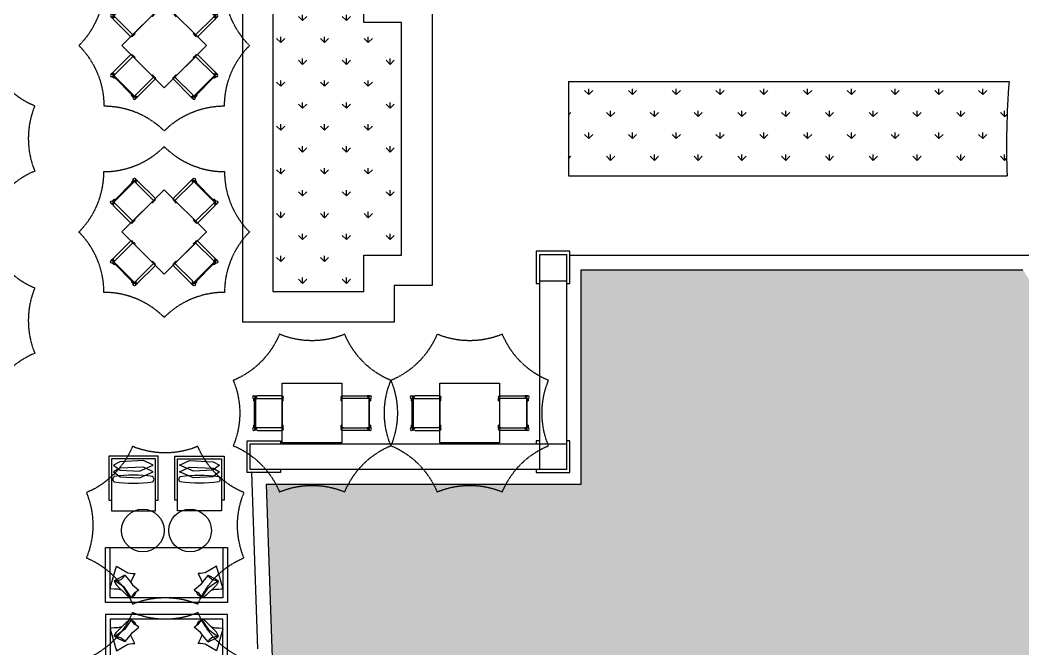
# Model space of a CAD drawing. Header units: millimetres. Extents: x -6033 to 120673, y -4970 to 90533.
# Drawn here: x 62841 to 79299, y 29224 to 39540 of the extents above; entities that cross this region are included whole.
import ezdxf

# ---------------------------------------------------------------- set-up
doc = ezdxf.new("R2010")
doc.units = ezdxf.units.MM
doc.linetypes.add('I-AR$0$ACAD_ISO02W100', pattern=[15, 12, -3])
for name, color, linetype in [('I-AR$0$3-地面', 8, 'Continuous'), ('I-AR$0$9-填充', 8, 'Continuous'), ('I-AR$0$FF-活动家具', 1, 'Continuous'), ('I-AR$0$L-ELEV-MARK', 253, 'Continuous'), ('I-AR$0$P-平面活动家具', 1, 'Continuous')]:
    doc.layers.add(name, color=color, linetype=linetype)
doc.layers.add('I-AR$0$I-SCOPE', color=252, linetype='Continuous', lineweight=35)
pattern_1 = [(90, (-273251.6522538068, 190733.4542391462), (-359.2102448, 359.2102448), [95.25, -623.1704896]), (45, (-273251.6522538068, 190733.4542391462), (-359.2102448427661, 359.2102448427661), [95.25, -412.75]), (135, (-273251.6522538068, 190733.4542391462), (-359.2102448427661, -359.2102448427661), [95.25, -412.75])]

# ---------------------------------------------------------------- blocks, each defined once
blk = doc.blocks.new('I-AR$0$SGDFHGDH')
at = {"layer": 'I-AR$0$FF-活动家具', "lineweight": -3}
for p, q in [((270446.5836270346, 260242.3952539102), (270446.5834610866, 260201.1250618267)), ((270451.5835303146, 260207.5876207647), (270451.5835707715, 260234.849452412)), ((270481.583551167, 260230.1896313143), (270481.5835513453, 260236.0794924278)), ((270481.5835504825, 260207.5878104137), (270481.5835510769, 260227.2154158549)), ((270487.8760224691, 260246.6296053597), (270487.8760644505, 260241.8708815997)), ((270487.8760499675, 260218.8712093037), (270487.8760660226, 260198.0891870657)), ((270969.8382987556, 260241.8711527787), (270487.8760644856, 260241.8669009166)), ((270487.8760644856, 260241.8669009166), (270487.8766553396, 260230.1899497455)), ((270487.8768058511, 260227.2154158549), (270487.8782799727, 260198.0825856603)), ((270527.8760404155, 260241.8712901867), (270527.8760346785, 260256.8708883247)), ((270929.8383087736, 260256.8712978297), (270929.8382889236, 260241.8712198247)), ((270969.8382987556, 260241.8711527787), (270969.8383026505, 260246.8763201343)), ((270969.8382987556, 260241.8711527787), (270969.8388885906, 260230.2143370425)), ((270969.8383259146, 260198.0899381107), (270969.8383181386, 260218.8710048497)), ((270969.8390403361, 260227.2154158549), (270969.8405137643, 260198.0962912443)), ((270976.1305743554, 260230.2146554019), (270976.1305623507, 260236.1585990833)), ((270976.1306200536, 260207.5878266157), (270976.1305804127, 260227.2154158549)), ((270991.1587194655, 260230.2154158263), (270991.1587194655, 260230.2153880392)), ((271006.1305213126, 260207.5880077977), (271006.1306501306, 260234.849304868)), ((271011.1307134326, 260201.1247334657), (271011.1306732011, 260242.3951061026)), ((270444.0835179845, 259794.8172836787), (270444.0835540656, 260190.8173004687)), ((270489.0835587296, 260190.8171050747), (270489.0835821026, 259794.8170925187)), ((270968.6305482686, 259794.8174852967), (270968.6305248966, 260190.8174978527)), ((271013.6305295606, 260190.8173024597), (271013.6305529326, 259794.8172899027)), ((271218.8571748522, 259787.3232442735), (270238.8571748522, 259787.3232442735)), ((270238.8571748522, 259787.3232442735), (270238.8571748522, 258807.3232442735)), ((270487.8760370694, 259787.3232709016), (270487.8760428065, 259772.3232597567)), ((270487.8760370694, 259787.3232709016), (270969.838312635, 259787.3232176454)), ((270527.8760526385, 259772.3231927107), (270527.8760130345, 259787.3232664817)), ((270929.8383699018, 259787.3232220653), (270929.8383011465, 259772.3231223487)), ((270967.8383596451, 259787.3232178664), (270967.8383400096, 259810.6230682887)), ((270969.8383109776, 259772.3230553027), (270969.8383126595, 259787.5449446057)), ((271218.8571748522, 258807.3232442735), (271218.8571748522, 259787.3232442735)), ((269779.550813766, 259538.3043966566), (269784.309537526, 259538.3043546752)), ((269783.7851652156, 259579.5967920911), (269825.055357299, 259579.5969580392)), ((269784.309266347, 259056.3421203702), (269784.3135182091, 259538.3043546401)), ((269784.3135182091, 259538.3043546401), (269795.9904693802, 259538.3037637861)), ((269795.9907878114, 259544.5968679588), (269790.1009266979, 259544.5968677804)), ((269818.592798361, 259574.5968888112), (269791.3309667137, 259574.5968483542)), ((269818.592608712, 259544.5968686432), (269798.9650032708, 259544.5968680488)), ((269798.9650032708, 259538.3036132747), (269828.0978334654, 259538.302139153)), ((269807.309209822, 259538.3043691582), (269828.09123206, 259538.3043531032)), ((270231.363135447, 259582.0969011412), (269835.363118657, 259582.0968650602)), ((269835.363314051, 259537.0968603962), (270231.363326607, 259537.0968370232)), ((270238.8571482241, 259538.3043820564), (270238.8572014803, 259056.3421064907)), ((270238.8571482241, 259538.3043820564), (270253.857159369, 259538.3043763192)), ((271218.8572014802, 259538.3043820564), (271203.8571903353, 259538.3043763192)), ((271218.8572014802, 259538.3043820564), (271218.857148224, 259056.3421064907)), ((271622.3510356533, 259537.0968603962), (271226.3510230973, 259537.0968370232)), ((271226.3512142573, 259582.0969011412), (271622.3512310473, 259582.0968650602)), ((271658.7493464335, 259538.3036132747), (271629.616516239, 259538.302139153)), ((271650.4051398823, 259538.3043691582), (271629.6231176443, 259538.3043531032)), ((271673.9291844888, 259579.5967920911), (271632.6589924053, 259579.5969580392)), ((271639.1215513433, 259574.5968888112), (271666.3833829907, 259574.5968483542)), ((271639.1217409923, 259544.5968686432), (271658.7493464335, 259544.5968680488)), ((271661.7235618929, 259544.5968679588), (271667.6134230064, 259544.5968677804)), ((271673.4008314952, 259538.3043546401), (271661.7238803241, 259538.3037637861)), ((271673.4050833573, 259056.3421203702), (271673.4008314952, 259538.3043546401)), ((271678.1635359383, 259538.3043966566), (271673.4048121783, 259538.3043546752)), ((269784.309128939, 259498.3043787102), (269769.309530801, 259498.3043844472)), ((270253.857226415, 259498.3043664872), (270238.857152644, 259498.3044060912)), ((271203.8571232893, 259498.3043664872), (271218.8571970603, 259498.3044060912)), ((271673.4052207653, 259498.3043787102), (271688.4048189033, 259498.3043844472)), ((269769.309121296, 259096.3421103522), (269784.309199301, 259096.3421302022)), ((269784.309266347, 259056.3421203702), (269779.3040989914, 259056.3421164752)), ((269784.309266347, 259056.3421203702), (269795.9660820832, 259056.3415305351)), ((269795.9657637238, 259050.0498447704), (269790.0218200425, 259050.0498567751)), ((269798.9650032708, 259056.3413787897), (269828.0841278814, 259056.3399053614)), ((269818.59259251, 259050.0497990722), (269798.9650032708, 259050.049838713)), ((269828.090481015, 259056.3420932112), (269807.309414276, 259056.3421009872)), ((270231.362933829, 259057.5498708572), (269835.362921273, 259057.5498942292)), ((270238.8572012593, 259058.3420594806), (270215.557350837, 259058.3420791162)), ((270253.857363823, 259056.3421081482), (270238.63547452, 259056.3421064662)), ((270238.8571970604, 259096.342049224), (270253.857296777, 259096.3421179792)), ((271203.8569858813, 259056.3421081482), (271219.0788751843, 259056.3421064662)), ((271218.857152644, 259096.342049224), (271203.8570529273, 259096.3421179792)), ((271218.857148445, 259058.3420594806), (271242.1569988673, 259058.3420791162)), ((271226.3514158753, 259057.5498708572), (271622.3514284313, 259057.5498942292)), ((271629.6238686893, 259056.3420932112), (271650.4049354283, 259056.3421009872)), ((271658.7493464335, 259056.3413787897), (271629.6302218229, 259056.3399053614)), ((271639.1217571943, 259050.0497990722), (271658.7493464335, 259050.049838713)), ((271673.4050833573, 259056.3421203702), (271661.7482676211, 259056.3415305351)), ((271661.7485859805, 259050.0498447704), (271667.6925296619, 259050.0498567751)), ((271673.4050833573, 259056.3421203702), (271678.4102507129, 259056.3421164752)), ((271688.4052284083, 259096.3421103522), (271673.4051504033, 259096.3421302022)), ((269825.05568566, 259015.0497056932), (269783.7853130231, 259015.0497459247)), ((269818.592411328, 259020.0498978132), (269791.3311142577, 259020.0497689952)), ((269795.9650032994, 259035.0216996602), (269795.9650310865, 259035.0216996602)), ((269835.363116666, 259012.5498895652), (270231.363129223, 259012.5498661932)), ((271622.3512330383, 259012.5498895652), (271226.3512204813, 259012.5498661932)), ((271632.6586640443, 259015.0497056932), (271673.9290366812, 259015.0497459247)), ((271639.1219383763, 259020.0498978132), (271666.3832354466, 259020.0497689952)), ((271661.7493464049, 259035.0216996602), (271661.7493186179, 259035.0216996602)), ((270238.8571748522, 258807.3232442735), (271218.8571748522, 258807.3232442735)), ((270444.0835179845, 258799.8292048684), (270444.0835540656, 258403.8291880784)), ((270487.8760370694, 258807.3232176455), (270487.8760428065, 258822.3232287904)), ((270487.8760370694, 258807.3232176455), (270969.838312635, 258807.3232709017)), ((270489.0835587296, 258403.8293834724), (270489.0835821026, 258799.8293960284)), ((270527.8760526385, 258822.3232958364), (270527.8760130345, 258807.3232220654)), ((270929.8383699018, 258807.3232664817), (270929.8383011465, 258822.3233661984)), ((270967.8383596451, 258807.3232706807), (270967.8383400096, 258784.0234202584)), ((270968.6305482686, 258799.8290032504), (270968.6305248966, 258403.8289906944)), ((270969.8383109776, 258822.3234332444), (270969.8383126595, 258807.1015439414)), ((271013.6305295606, 258403.8291860874), (271013.6305529326, 258799.8291986444)), ((270446.5836270346, 258352.2512346369), (270446.5834610866, 258393.5214267204)), ((270451.5835303146, 258387.0588677824), (270451.5835707715, 258359.797036135)), ((270481.5835504825, 258387.0586781334), (270481.5835510769, 258367.4310726922)), ((270487.8760499675, 258375.7752792434), (270487.8760660226, 258396.5573014814)), ((270487.8768058511, 258367.4310726922), (270487.8782799727, 258396.5639028868)), ((270969.8383259146, 258396.5565504364), (270969.8383181386, 258375.7754836974)), ((270969.8390403361, 258367.4310726922), (270969.8405137643, 258396.5501973028)), ((270976.1306200536, 258387.0586619314), (270976.1305804127, 258367.4310726922)), ((271006.1305213126, 258387.0584807494), (271006.1306501306, 258359.7971836791)), ((271011.1307134326, 258393.5217550814), (271011.1306732011, 258352.2513824445)), ((270481.583551167, 258364.4568572328), (270481.5835513453, 258358.5669961193)), ((270487.8760224691, 258348.0168831874), (270487.8760644505, 258352.7756069474)), ((270487.8760644856, 258352.7795876305), (270487.8766553396, 258364.4565388016)), ((270969.8382987556, 258352.7753357684), (270487.8760644856, 258352.7795876305)), ((270527.8760404155, 258352.7751983604), (270527.8760346785, 258337.7756002224)), ((270929.8383087736, 258337.7751907174), (270929.8382889236, 258352.7752687224)), ((270969.8382987556, 258352.7753357684), (270969.8388885906, 258364.4321515046)), ((270969.8382987556, 258352.7753357684), (270969.8383026505, 258347.7701684128)), ((270976.1305743554, 258364.4318331452), (270976.1305623507, 258358.4878894638)), ((270991.1587194655, 258364.4310727208), (270991.1587194655, 258364.4311005078))]:
    blk.add_line(p, q, dxfattribs=at)
at = {"layer": 'I-AR$0$FF-活动家具', "color": 8, "lineweight": -3}
for p, q in [((270466.6116489446, 260230.1888737358), (270991.1587194655, 260230.2154158263)), ((270469.5554919475, 260227.2154158549), (270988.1588712938, 260227.2154158549)), ((269795.9915453899, 259559.5687701812), (269795.9650032994, 259035.0216996602)), ((269798.9650032708, 259556.6249271783), (269798.9650032708, 259038.021547832)), ((271658.7493464335, 259556.6249271783), (271658.7493464335, 259038.021547832)), ((271661.7228043145, 259559.5687701812), (271661.7493464049, 259035.0216996602)), ((270466.6116489446, 258364.4576148113), (270991.1587194655, 258364.4310727208)), ((270469.5554919475, 258367.4310726922), (270988.1588712938, 258367.4310726922))]:
    blk.add_line(p, q, dxfattribs=at)
at = {"layer": 'I-AR$0$FF-活动家具', "lineweight": -3, "flags": 128}
for points in [[(270488.0707085085, 260256.8709541477), (270488.1044694206, 260256.8709678047), (270488.6826600336, 260256.8710249037), (270489.6033094176, 260256.8710858377), (270490.8500594095, 260256.8709419437), (270492.4005981545, 260256.8709167277), (270494.2273223836, 260256.8709569327), (270496.2976008116, 260256.8711293327), (270498.5745214586, 260256.8711959067), (270501.0174523215, 260256.8711317997), (270503.5826953725, 260256.8711718907), (270506.2246244595, 260256.8709357257), (270508.8959998966, 260256.8708840527), (270511.5491996806, 260256.8709723517), (270514.1367801715, 260256.8711688017), (270516.6126990436, 260256.8710633187), (270518.9327231785, 260256.8708526807), (270521.0553543505, 260256.8709283997), (270522.9429076755, 260256.8709974197), (270524.5615033326, 260256.8710376177), (270525.8824084215, 260256.8709153017), (270526.8819436466, 260256.8708566127), (270527.5423495306, 260256.8710311547), (270527.8518202925, 260256.8710763647), (270527.8760346785, 260256.8708883247)], [(270929.8383087736, 260256.8712978297), (270929.9728767895, 260256.8713185907), (270930.4589488806, 260256.8710311497), (270931.2907497186, 260256.8709803757), (270932.4535858575, 260256.8710761387), (270933.9266656615, 260256.8712721457), (270935.6836088095, 260256.8711241707), (270937.6931770495, 260256.8712762217), (270939.9195624435, 260256.8710908447), (270942.3229314786, 260256.8710780817), (270944.8602739866, 260256.8710437477), (270947.4865244955, 260256.8711253537), (270950.1547488635, 260256.8708493147), (270952.8173168105, 260256.8711266107), (270955.4268524316, 260256.8709741557), (270957.9364727616, 260256.8708780957), (270960.3017068666, 260256.8710182777), (270962.4801391215, 260256.8712428467), (270964.4329550136, 260256.8711783147), (270966.1254679515, 260256.8712231577), (270967.5272208676, 260256.8711209187), (270968.6133453805, 260256.8710130717), (270969.3644767556, 260256.8709549207), (270969.6376556655, 260256.8712843077)], [(270527.8760526385, 259772.3231927107), (270527.7414251695, 259772.3231677157), (270527.2554463985, 259772.3229837567), (270526.4235861065, 259772.3230302977), (270525.2608094215, 259772.3229387677), (270523.7876957515, 259772.3232183937), (270522.0307270155, 259772.3228865027), (270520.0211249085, 259772.3232100847), (270517.7948328356, 259772.3229240627), (270515.3915232545, 259772.3229410577), (270512.8541212925, 259772.3229711587), (270510.2278707835, 259772.3228895527), (270507.5595869615, 259772.3231613587), (270504.8970190145, 259772.3228840627), (270502.2876023015, 259772.3230449847), (270499.7779225176, 259772.3231368107), (270497.4127478665, 259772.3230008627), (270495.2342222916, 259772.3232476927), (270493.2813469456, 259772.3233079917), (270491.5889529145, 259772.3232716147), (270490.1871744115, 259772.3228939877), (270489.1010498985, 259772.3230018357), (270488.3499779775, 259772.3230642197), (270487.9472846526, 259772.3230739027), (270487.8760428065, 259772.3232597567)], [(270969.8383109776, 259772.3230553027), (270969.8351854975, 259772.3233108027), (270969.6099258586, 259772.3230471017), (270969.0317352455, 259772.3229900027), (270968.1111453155, 259772.3229333027), (270966.8643953245, 259772.3230771967), (270965.3137376705, 259772.3230939457), (270963.4870134415, 259772.3230537407), (270961.4167350135, 259772.3228813407), (270959.1397804996, 259772.3232903987), (270956.6970024115, 259772.3228873397), (270954.1316660405, 259772.3233186487), (270951.4897708186, 259772.3230791807), (270948.8183359285, 259772.3231266207), (270946.1651955986, 259772.3230425557), (270943.5776406945, 259772.3233259707), (270941.1017556895, 259772.3229558207), (270938.7816721005, 259772.3231622257), (270936.6590409285, 259772.3230865067), (270934.7714876035, 259772.3230174867), (270933.1528324925, 259772.3229730557), (270931.8319868575, 259772.3230996047), (270930.8323921785, 259772.3231540607), (270930.1719862946, 259772.3229795187), (270929.8625749865, 259772.3229385417), (270929.8383011465, 259772.3231223487)], [(271203.8571232893, 259498.3043664872), (271203.8570982943, 259498.4389939562), (271203.8569143353, 259498.9249727272), (271203.8569608763, 259499.7568330192), (271203.8568693463, 259500.9196097042), (271203.8571489723, 259502.3927233742), (271203.8568170813, 259504.1496921102), (271203.8571406633, 259506.1592942172), (271203.8568546413, 259508.3855862902), (271203.8568716363, 259510.7888958712), (271203.8569017373, 259513.3262978332), (271203.8568201313, 259515.9525483422), (271203.8570919373, 259518.6208321642), (271203.8568146413, 259521.2834001112), (271203.8569755633, 259523.8928168242), (271203.8570673893, 259526.4024966082), (271203.8569314413, 259528.7676712592), (271203.8571782713, 259530.9461968342), (271203.8572385703, 259532.8990721802), (271203.8572021933, 259534.5914662112), (271203.8568245663, 259535.9932447142), (271203.8569324143, 259537.0793692272), (271203.8569947983, 259537.8304411482), (271203.8570044813, 259538.2331344732), (271203.8571903353, 259538.3043763192)], [(271688.4048847263, 259538.1097106172), (271688.4048983833, 259538.0759497052), (271688.4049554823, 259537.4977590922), (271688.4050164163, 259536.5771097082), (271688.4048725223, 259535.3303597162), (271688.4048473063, 259533.7798209712), (271688.4048875113, 259531.9530967422), (271688.4050599113, 259529.8828183142), (271688.4051264853, 259527.6058976671), (271688.4050623783, 259525.1629668042), (271688.4051024693, 259522.5977237532), (271688.4048663043, 259519.9557946662), (271688.4048146313, 259517.2844192292), (271688.4049029303, 259514.6312194452), (271688.4050993803, 259512.0436389542), (271688.4049938973, 259509.5677200822), (271688.4047832593, 259507.2476959472), (271688.4048589783, 259505.1250647752), (271688.4049279983, 259503.2375114502), (271688.4049681963, 259501.6189157932), (271688.4048458803, 259500.2980107042), (271688.4047871913, 259499.2984754792), (271688.4049617333, 259498.6380695952), (271688.4050069433, 259498.3285988332), (271688.4048189033, 259498.3043844472)], [(271203.8569858813, 259056.3421081482), (271203.8572413813, 259056.3452336282), (271203.8569776803, 259056.5704932672), (271203.8569205813, 259057.1486838802), (271203.8568638813, 259058.0692738102), (271203.8570077753, 259059.3160238012), (271203.8570245243, 259060.8666814552), (271203.8569843193, 259062.6934056842), (271203.8568119193, 259064.7636841122), (271203.8572209773, 259067.0406386262), (271203.8568179183, 259069.4834167142), (271203.8572492273, 259072.0487530852), (271203.8570097593, 259074.6906483072), (271203.8570571993, 259077.3620831972), (271203.8569731343, 259080.0152235272), (271203.8572565493, 259082.6027784312), (271203.8568863993, 259085.0786634362), (271203.8570928043, 259087.3987470252), (271203.8570170853, 259089.5213781972), (271203.8569480653, 259091.4089315222), (271203.8569036343, 259093.0275866332), (271203.8570301833, 259094.3484322682), (271203.8570846393, 259095.3480269472), (271203.8569100973, 259096.0084328312), (271203.8568691203, 259096.3178441392), (271203.8570529273, 259096.3421179792)], [(271688.4052284083, 259096.3421103522), (271688.4052491693, 259096.2075423362), (271688.4049617283, 259095.7214702452), (271688.4049109543, 259094.8896694072), (271688.4050067173, 259093.7268332682), (271688.4052027243, 259092.2537534642), (271688.4050547493, 259090.4968103162), (271688.4052068003, 259088.4872420762), (271688.4050214233, 259086.2608566822), (271688.4050086603, 259083.8574876472), (271688.4049743263, 259081.3201451392), (271688.4050559323, 259078.6938946302), (271688.4047798933, 259076.0256702622), (271688.4050571893, 259073.3631023152), (271688.4049047343, 259070.7535666942), (271688.4048086743, 259068.2439463642), (271688.4049488563, 259065.8787122591), (271688.4051734253, 259063.7002800042), (271688.4051088933, 259061.7474641122), (271688.4051537363, 259060.0549511742), (271688.4050514973, 259058.6531982582), (271688.4049436503, 259057.5670737452), (271688.4048854993, 259056.8159423702), (271688.4052148863, 259056.5427634602)]]:
    blk.add_lwpolyline(points, dxfattribs=at)
at = {"layer": 'I-AR$0$FF-活动家具', "lineweight": -3}
for points in [[(269769.309464978, 259538.1097106172), (269769.309451321, 259538.0759497052), (269769.309394222, 259537.4977590922), (269769.309333288, 259536.5771097082), (269769.309477182, 259535.3303597162), (269769.309502398, 259533.7798209712), (269769.309462193, 259531.9530967422), (269769.309289793, 259529.8828183142), (269769.309223219, 259527.6058976671), (269769.309287326, 259525.1629668042), (269769.309247235, 259522.5977237532), (269769.3094834, 259519.9557946662), (269769.309535073, 259517.2844192292), (269769.309446774, 259514.6312194452), (269769.309250324, 259512.0436389542), (269769.309355807, 259509.5677200822), (269769.309566445, 259507.2476959472), (269769.309490726, 259505.1250647752), (269769.309421706, 259503.2375114502), (269769.309381508, 259501.6189157932), (269769.309503824, 259500.2980107042), (269769.309562513, 259499.2984754792), (269769.309387971, 259498.6380695952), (269769.309342761, 259498.3285988332), (269769.309530801, 259498.3043844472)], [(270253.857226415, 259498.3043664872), (270253.85725141, 259498.4389939562), (270253.857435369, 259498.9249727272), (270253.857388828, 259499.7568330192), (270253.857480358, 259500.9196097042), (270253.857200732, 259502.3927233742), (270253.857532623, 259504.1496921102), (270253.857209041, 259506.1592942172), (270253.857495063, 259508.3855862902), (270253.857478068, 259510.7888958712), (270253.857447967, 259513.3262978332), (270253.857529573, 259515.9525483422), (270253.857257767, 259518.6208321642), (270253.857535063, 259521.2834001112), (270253.857374141, 259523.8928168242), (270253.857282315, 259526.4024966082), (270253.857418263, 259528.7676712592), (270253.857171433, 259530.9461968342), (270253.857111134, 259532.8990721802), (270253.857147511, 259534.5914662112), (270253.857525138, 259535.9932447142), (270253.85741729, 259537.0793692272), (270253.857354906, 259537.8304411482), (270253.857345223, 259538.2331344732), (270253.857159369, 259538.3043763192)], [(269769.309121296, 259096.3421103522), (269769.309100535, 259096.2075423362), (269769.309387976, 259095.7214702452), (269769.30943875, 259094.8896694072), (269769.309342987, 259093.7268332682), (269769.30914698, 259092.2537534642), (269769.309294955, 259090.4968103162), (269769.309142904, 259088.4872420762), (269769.309328281, 259086.2608566822), (269769.309341044, 259083.8574876472), (269769.309375378, 259081.3201451392), (269769.309293772, 259078.6938946302), (269769.309569811, 259076.0256702622), (269769.309292515, 259073.3631023152), (269769.30944497, 259070.7535666942), (269769.30954103, 259068.2439463642), (269769.309400848, 259065.8787122591), (269769.309176279, 259063.7002800042), (269769.309240811, 259061.7474641122), (269769.309195968, 259060.0549511742), (269769.309298207, 259058.6531982582), (269769.309406054, 259057.5670737452), (269769.309464205, 259056.8159423702), (269769.309134818, 259056.5427634602)], [(270253.857363823, 259056.3421081482), (270253.857108323, 259056.3452336282), (270253.857372024, 259056.5704932672), (270253.857429123, 259057.1486838802), (270253.857485823, 259058.0692738102), (270253.857341929, 259059.3160238012), (270253.85732518, 259060.8666814552), (270253.857365385, 259062.6934056842), (270253.857537785, 259064.7636841122), (270253.857128727, 259067.0406386262), (270253.857531786, 259069.4834167142), (270253.857100477, 259072.0487530852), (270253.857339945, 259074.6906483072), (270253.857292505, 259077.3620831972), (270253.85737657, 259080.0152235272), (270253.857093155, 259082.6027784312), (270253.857463305, 259085.0786634362), (270253.8572569, 259087.3987470252), (270253.857332619, 259089.5213781972), (270253.857401639, 259091.4089315222), (270253.85744607, 259093.0275866332), (270253.857319521, 259094.3484322682), (270253.857265065, 259095.3480269472), (270253.857439607, 259096.0084328312), (270253.857480584, 259096.3178441392), (270253.857296777, 259096.3421179792)], [(270527.8760526385, 258822.3232958364), (270527.7414251695, 258822.3233208314), (270527.2554463985, 258822.3235047904), (270526.4235861065, 258822.3234582494), (270525.2608094215, 258822.3235497794), (270523.7876957515, 258822.3232701534), (270522.0307270155, 258822.3236020444), (270520.0211249085, 258822.3232784624), (270517.7948328356, 258822.3235644844), (270515.3915232545, 258822.3235474894), (270512.8541212925, 258822.3235173884), (270510.2278707835, 258822.3235989944), (270507.5595869615, 258822.3233271884), (270504.8970190145, 258822.3236044844), (270502.2876023015, 258822.3234435624), (270499.7779225176, 258822.3233517364), (270497.4127478665, 258822.3234876844), (270495.2342222916, 258822.3232408544), (270493.2813469456, 258822.3231805554), (270491.5889529145, 258822.3232169324), (270490.1871744115, 258822.3235945594), (270489.1010498985, 258822.3234867114), (270488.3499779775, 258822.3234243274), (270487.9472846526, 258822.3234146444), (270487.8760428065, 258822.3232287904)], [(270969.8383109776, 258822.3234332444), (270969.8351854975, 258822.3231777444), (270969.6099258586, 258822.3234414454), (270969.0317352455, 258822.3234985444), (270968.1111453155, 258822.3235552444), (270966.8643953245, 258822.3234113504), (270965.3137376705, 258822.3233946014), (270963.4870134415, 258822.3234348064), (270961.4167350135, 258822.3236072064), (270959.1397804996, 258822.3231981484), (270956.6970024115, 258822.3236012074), (270954.1316660405, 258822.3231698984), (270951.4897708186, 258822.3234093664), (270948.8183359285, 258822.3233619264), (270946.1651955986, 258822.3234459914), (270943.5776406945, 258822.3231625764), (270941.1017556895, 258822.3235327264), (270938.7816721005, 258822.3233263214), (270936.6590409285, 258822.3234020404), (270934.7714876035, 258822.3234710604), (270933.1528324925, 258822.3235154914), (270931.8319868575, 258822.3233889424), (270930.8323921785, 258822.3233344864), (270930.1719862946, 258822.3235090284), (270929.8625749865, 258822.3235500054), (270929.8383011465, 258822.3233661984)], [(270488.0707085085, 258337.7755343994), (270488.1044694206, 258337.7755207424), (270488.6826600336, 258337.7754636434), (270489.6033094176, 258337.7754027094), (270490.8500594095, 258337.7755466034), (270492.4005981545, 258337.7755718194), (270494.2273223836, 258337.7755316144), (270496.2976008116, 258337.7753592144), (270498.5745214586, 258337.7752926404), (270501.0174523215, 258337.7753567474), (270503.5826953725, 258337.7753166564), (270506.2246244595, 258337.7755528214), (270508.8959998966, 258337.7756044944), (270511.5491996806, 258337.7755161954), (270514.1367801715, 258337.7753197454), (270516.6126990436, 258337.7754252284), (270518.9327231785, 258337.7756358664), (270521.0553543505, 258337.7755601474), (270522.9429076755, 258337.7754911274), (270524.5615033326, 258337.7754509294), (270525.8824084215, 258337.7755732454), (270526.8819436466, 258337.7756319344), (270527.5423495306, 258337.7754573924), (270527.8518202925, 258337.7754121824), (270527.8760346785, 258337.7756002224)], [(270929.8383087736, 258337.7751907174), (270929.9728767895, 258337.7751699564), (270930.4589488806, 258337.7754573974), (270931.2907497186, 258337.7755081714), (270932.4535858575, 258337.7754124084), (270933.9266656615, 258337.7752164014), (270935.6836088095, 258337.7753643764), (270937.6931770495, 258337.7752123254), (270939.9195624435, 258337.7753977024), (270942.3229314786, 258337.7754104654), (270944.8602739866, 258337.7754447994), (270947.4865244955, 258337.7753631934), (270950.1547488635, 258337.7756392324), (270952.8173168105, 258337.7753619364), (270955.4268524316, 258337.7755143914), (270957.9364727616, 258337.7756104514), (270960.3017068666, 258337.7754702694), (270962.4801391215, 258337.7752457004), (270964.4329550136, 258337.7753102324), (270966.1254679515, 258337.7752653894), (270967.5272208676, 258337.7753676284), (270968.6133453805, 258337.7754754754), (270969.3644767556, 258337.7755336264), (270969.6376556655, 258337.7752042394)]]:
    blk.add_lwpolyline(points, dxfattribs=at)
for centre, radius in [((270466.6116489446, 260252.1608654407), 21.9719917048623), ((270991.1587194655, 260252.1873896157), 21.97197378941146), ((269774.019553685, 259559.5687701812), 21.9719917048623), ((271683.6947960193, 259559.5687701812), 21.9719917048623), ((269773.99302951, 259035.0216996602), 21.97197378941146), ((271683.7213201943, 259035.0216996602), 21.97197378941146), ((270466.6116489446, 258342.4856231064), 21.9719917048623), ((270991.1587194655, 258342.4590989314), 21.97197378941146)]:
    blk.add_circle(centre, radius, dxfattribs=at)
for centre, radius, start, end in [((270466.5835379965, 260190.8173283237), 22.50000000000043, 0, 180), ((270469.5556437476, 260252.1873896157), 24.97197376128328, 180, 269.9996517070431), ((270991.1305747975, 260190.8173283237), 22.50000000000057, 0, 180), ((270988.1587194937, 260252.1873896157), 24.97197376128328, 270.0003482896219, 0), ((270466.5835379965, 259794.8173283237), 22.50000000000043, 180, 0), ((270991.1305747975, 259794.8173283237), 22.50000000000043, 180, 0), ((269773.99302951, 259556.6247753782), 24.97197376128328, 0.0003482929569251492, 90), ((269835.363090802, 259559.5968811292), 22.50000000000043, 90, 270), ((270231.363090802, 259559.5968811292), 22.50000000000043, 270, 90), ((271226.3512589023, 259559.5968811292), 22.50000000000043, 90, 270), ((271622.3512589023, 259559.5968811292), 22.50000000000043, 270, 90), ((271683.7213201943, 259556.6247753782), 24.97197376128328, 90, 179.9996517070431), ((269835.363090802, 259035.0498443282), 22.50000000000057, 90, 270), ((270231.363090802, 259035.0498443282), 22.50000000000043, 270, 90), ((271226.3512589023, 259035.0498443282), 22.50000000000043, 90, 270), ((271622.3512589023, 259035.0498443282), 22.50000000000057, 270, 90), ((269773.99302951, 259038.0216996321), 24.97197376128328, 270, 359.9996517103781), ((271683.7213201943, 259038.0216996321), 24.97197376128328, 180.0003482896219, 270), ((270466.5835379965, 258799.8291602234), 22.50000000000043, 0, 180), ((270991.1305747975, 258799.8291602234), 22.50000000000043, 0, 180), ((270466.5835379965, 258403.8291602234), 22.50000000000043, 180, 0), ((270991.1305747975, 258403.8291602234), 22.50000000000057, 180, 0), ((270469.5556437476, 258342.4590989314), 24.97197376128328, 90.00034829295691, 180), ((270988.1587194937, 258342.4590989314), 24.97197376128328, 0, 89.99965171037813)]:
    blk.add_arc(centre, radius, start, end, dxfattribs=at)
blk = doc.blocks.new('I-AR$0$dadasdsad')
at = {"layer": 'I-AR$0$L-ELEV-MARK', "color": 252, "linetype": 'I-AR$0$ACAD_ISO02W100'}
for centre, start, end in [((550677.9423293074, -128652.9892950463), 270, 315.0000000002948), ((552657.84131663, -128652.9892950463), 224.9999999997052, 270), ((549277.9423293076, -130052.9892950462), 315.0000000004422, 0), ((554057.8413166378, -130052.9892950462), 180, 224.9999999995578), ((549277.9423293076, -132032.8882823688), 0, 44.99999999955784), ((554057.8413166378, -132032.8882823688), 135.0000000004422, 180), ((550677.9423293074, -133432.8882823687), 44.99999999955784, 90), ((552657.84131663, -133432.8882823687), 90, 135.0000000004422)]:
    blk.add_arc(centre, 1400, start, end, dxfattribs=at)
at = {"layer": 'I-AR$0$FF-活动家具', "lineweight": -3, "rotation": 45.00000000000001}
blk.add_blockref('I-AR$0$SGDFHGDH', (543584.5766612925, -505828.0451694757), dxfattribs=at)
blk = doc.blocks.new('I-AR$0$pool-sofa')
at = {"layer": 'I-AR$0$P-平面活动家具'}
for points in [[(7569.645446275491, 29240.81226587633), (9569.645446275492, 29240.81226587633), (9569.645446275492, 30140.81226587633), (7569.645446275491, 30140.81226587633)], [(7644.645446275491, 29315.81226587633), (9494.645446275492, 29315.81226587633), (9494.645446275492, 30140.81226587633), (7644.645446275491, 30140.81226587633)]]:
    blk.add_lwpolyline(points, close=True, dxfattribs=at)
at = {"layer": 'I-AR$0$P-平面活动家具', "ltscale": 0.05}
for points in [[(7832.800743481449, 29443.53543106959), (7777.769579566418, 29458.84280850624), (7712.50853556313, 29458.14327797413), (7657.906206452403, 29461.9600401651), (7644.645446275491, 29479.58301202728), (7749.224546663593, 29833.74812315072), (7934.261296441588, 29726.56131630413), (8013.597204655495, 29713.76549831953), (8050.530895682182, 29716.36299936542), (8001.427003691336, 29614.14862435039), (7981.890629327142, 29570.84494636593)], [(9306.490149069534, 29443.53543106959), (9361.521312984565, 29458.84280850624), (9426.782356987853, 29458.14327797413), (9481.38468609858, 29461.9600401651), (9494.645446275492, 29479.58301202728), (9390.06634588739, 29833.74812315072), (9205.029596109394, 29726.56131630413), (9125.693687895488, 29713.76549831953), (9088.759996868801, 29716.36299936542), (9137.863888859647, 29614.14862435039), (9157.40026322384, 29570.84494636593)], [(7884.084236087975, 29686.25673113834), (7759.934822180657, 29625.10607598008), (7714.057348157351, 29592.1354078051), (7747.477051456633, 29526.75511458905), (7918.124435506251, 29360.31574755012), (7975.053166820783, 29315.81226587633), (8047.833063458223, 29360.54513162712), (8080.14926131544, 29421.92777728642)], [(9255.206656463008, 29686.25673113834), (9379.356070370326, 29625.10607598008), (9425.233544393632, 29592.1354078051), (9391.81384109435, 29526.75511458905), (9221.166457044732, 29360.31574755012), (9164.2377257302, 29315.81226587633), (9091.45782909276, 29360.54513162712), (9059.141631235543, 29421.92777728642)]]:
    blk.add_lwpolyline(points, dxfattribs=at)
for points in [[(8019.864115362971, 29363.31837857309), (7989.035032039682, 29324.4059700265), (7879.297535216071, 29483.26210530161), (7734.220356549208, 29592.1354078051), (7826.088429307579, 29619.6608544982), (7867.219264737038, 29653.29588639975), (7884.084236087975, 29686.25673113834), (7953.487036977486, 29609.46646813974), (8010.294221676812, 29532.22342459212), (8116.617022943682, 29443.74565028765), (8087.46006959681, 29426.54421303807), (8048.110757637259, 29401.69695080085)], [(9119.426777188011, 29363.31837857309), (9150.2558605113, 29324.4059700265), (9259.993357334912, 29483.26210530161), (9405.070536001775, 29592.1354078051), (9313.202463243404, 29619.6608544982), (9272.071627813944, 29653.29588639975), (9255.206656463008, 29686.25673113834), (9185.803855573497, 29609.46646813974), (9128.99667087417, 29532.22342459212), (9022.6738696073, 29443.74565028765), (9051.830822954173, 29426.54421303807), (9091.180134913724, 29401.69695080085)]]:
    blk.add_lwpolyline(points, close=True, dxfattribs=at)
blk = doc.blocks.new('I-AR$0$pool-chair')
at = {"layer": 'I-AR$0$P-平面活动家具'}
blk.add_lwpolyline([(7583.431403038206, 27375.4592798413), (8383.431403038148, 27375.45927984094), (8383.431403038156, 28325.45927984115), (7583.431403038211, 28325.45927984151)], close=True, dxfattribs=at)
for points in [[(7583.43140303821, 28125.45927984133), (7533.43140303821, 28125.45927984133), (7533.431403038183, 27325.45927984133), (8433.431403038183, 27325.45927984133), (8433.431403038188, 28125.45927984133), (8383.431403038154, 28125.45927984133)], [(7621.04293952445, 27611.40440998139), (7802.902928042509, 27527.29669840267), (8233.14011066156, 27546.28981285827), (8345.666630010122, 27611.25702909514), (8224.993877631896, 27702.29258525936), (7874.840591478445, 27718.57611960085), (7621.04293952445, 27611.40440998139)], [(7621.04293952445, 27492.02656301955), (7802.902928042509, 27407.91885144083), (8233.14011066156, 27426.91196589643), (8345.666630010122, 27491.8791821333), (8224.993877631896, 27582.91473829752), (7874.840591478445, 27599.19827263901), (7621.04293952445, 27492.02656301955)]]:
    blk.add_lwpolyline(points, dxfattribs=at)
for centre, radius, start, end in [((7670.931403038167, 27745.98108734847), 62.49999999998617, 126.8698976458505, 233.1301023541421), ((7983.431403038182, 25358.48108734848), 2462.500000000003, 81.82876644005023, 98.17123355994975), ((8295.9314030382, 27745.98108734847), 62.49999999998617, 306.8698976458361, 53.13010235418405), ((7983.431403038182, 30133.48108734849), 2462.500000000003, 261.828766440026, 278.1712335599741)]:
    blk.add_arc(centre, radius, start, end, dxfattribs=at)
blk = doc.blocks.new('I-AR$0$A$C5e96f56e')
at = {"layer": 'I-AR$0$L-ELEV-MARK', "color": 252, "linetype": 'I-AR$0$ACAD_ISO02W100'}
for centre, start, end in [((-989.9494936630363, 2389.94949366356), 270, 314.9999999976418), ((989.9494936595438, 2389.949493663502), 225, 270), ((-2389.949493663036, 989.9494936636183), 314.9999999976418, 0), ((2389.949493667344, 989.9494936636765), 180, 225), ((-2389.94949366292, -989.9494936589617), 0, 45), ((2389.949493667344, -989.9494936589035), 134.9999999976418, 180), ((-989.9494936630363, -2389.949493658787), 45, 90), ((989.9494936595438, -2389.949493658787), 90, 134.9999999976418)]:
    blk.add_arc(centre, 1400, start, end, dxfattribs=at)
blk = doc.blocks.new('I-AR$0$A$C68b9d67d')
at = {"layer": 'I-AR$0$FF-活动家具', "lineweight": -3}
for p, q in [((490, 980), (-490, 980)), ((-490, 980), (-490, 0)), ((490, 0), (490, 980)), ((-959.5480535561219, 690.9811339214211), (-944.5479755511042, 690.9811140713864)), ((-944.547908505192, 730.981123903417), (-949.5530758607201, 730.9811277983827)), ((-903.8014891920611, 772.2735385803971), (-945.071861829143, 772.2734983488917)), ((-944.547908505192, 730.981123903417), (-932.8910927688703, 730.9817137384671)), ((-944.547908505192, 730.981123903417), (-944.5436566430144, 249.018889633473)), ((-932.8914111283375, 737.2733995032031), (-938.8353548096493, 737.2733874985133)), ((-910.2647635241738, 767.2733464604244), (-937.5260605944786, 767.2734752784017)), ((-932.892171552754, 752.3015446133795), (-932.8921437656973, 752.3015446133795)), ((-910.264582342119, 737.2734452013974), (-929.8921715812758, 737.2734055605833)), ((-929.8921715812758, 730.9818654839182), (-900.7730469707167, 730.9833389121341)), ((-900.7666938371258, 730.9811510624131), (-921.5477605761262, 730.9811432863935)), ((-497.4942410232034, 729.7733734163921), (-893.4942535790615, 729.7733500443865)), ((-893.4940581861883, 774.7733547083917), (-497.4940456291661, 774.7733780803974)), ((-489.9999735928141, 728.9811847929377), (-513.299824015121, 728.9811651573982)), ((-474.9998110290617, 730.981136125396), (-490.2217003321275, 730.9811378073646)), ((-490.0000266281422, 249.0188622171991), (-489.9999733718578, 730.9811377828592)), ((-489.9999777917983, 690.9811950495932), (-474.9998780752067, 690.9811262943549)), ((474.9998110290617, 730.981136125396), (490.2217003321275, 730.9811378073646)), ((489.9999777917983, 690.9811950495932), (474.9998780752067, 690.9811262943549)), ((490.0000266281422, 249.0188622171991), (489.9999733718578, 730.9811377828592)), ((489.9999735928141, 728.9811847929377), (513.299824015121, 728.9811651573982)), ((893.4940581861883, 774.7733547083917), (497.4940456291661, 774.7733780803974)), ((497.4942410232034, 729.7733734163921), (893.4942535790615, 729.7733500443865)), ((900.7666938371258, 730.9811510624131), (921.5477605761262, 730.9811432863935)), ((929.8921715812758, 730.9818654839182), (900.7730469707167, 730.9833389121341)), ((903.8014891920611, 772.2735385803971), (945.071861829143, 772.2734983488917)), ((910.264582342119, 737.2734452013974), (929.8921715812758, 737.2734055605833)), ((910.2647635241738, 767.2733464604244), (937.5260605944786, 767.2734752784017)), ((944.547908505192, 730.981123903417), (932.8910927688703, 730.9817137384671)), ((932.8914111283375, 737.2733995032031), (938.8353548096493, 737.2733874985133)), ((932.892171552754, 752.3015446133795), (932.8921437656973, 752.3015446133795)), ((944.547908505192, 730.981123903417), (944.5436566430144, 249.018889633473)), ((944.547908505192, 730.981123903417), (949.5530758607201, 730.9811277983827)), ((959.5480535561219, 690.9811339214211), (944.5479755511042, 690.9811140713864)), ((-944.5480459132232, 289.0188655633829), (-959.5476440511411, 289.0188598263776)), ((-949.3063610862009, 249.0188476169715), (-944.5476373261772, 249.0188895983738)), ((-945.0720096365549, 207.7264521824545), (-903.8018175531179, 207.7262862343923)), ((-944.5436566430144, 249.018889633473), (-932.8667054718826, 249.0194804874482)), ((-932.86638704082, 242.7263763148221), (-938.7562481542118, 242.7263764931704)), ((-910.2643764910754, 212.7263554623933), (-937.526208138559, 212.7263959193369)), ((-929.8921715812758, 249.0196309988969), (-900.7593413868453, 249.0211051205406)), ((-910.264566140133, 242.7263756303582), (-929.8921715812758, 242.7263762247749)), ((-921.5479650301859, 249.0188751153764), (-900.7659427921753, 249.0188911703881)), ((-497.4940394051373, 205.2263431323809), (-893.4940561951371, 205.226379213389)), ((-893.4938608012162, 250.2263838773943), (-497.4938482451253, 250.2264072503895)), ((-474.9999484370928, 289.0188777863514), (-490.0000222080853, 289.0188381823828)), ((-490.0000266281422, 249.0188622171991), (-475.0000154831214, 249.0188679543789)), ((474.9999484370928, 289.0188777863514), (490.0000222080853, 289.0188381823828)), ((490.0000266281422, 249.0188622171991), (475.0000154831214, 249.0188679543789)), ((893.4938608012162, 250.2263838773943), (497.4938482451253, 250.2264072503895)), ((497.4940394051373, 205.2263431323809), (893.4940561951371, 205.226379213389)), ((929.8921715812758, 249.0196309988969), (900.7593413868453, 249.0211051205406)), ((921.5479650301859, 249.0188751153764), (900.7659427921753, 249.0188911703881)), ((945.0720096365549, 207.7264521824545), (903.8018175531179, 207.7262862343923)), ((910.2643764910754, 212.7263554623933), (937.526208138559, 212.7263959193369)), ((910.264566140133, 242.7263756303582), (929.8921715812758, 242.7263762247749)), ((932.86638704082, 242.7263763148221), (938.7562481542118, 242.7263764931704)), ((944.5436566430144, 249.018889633473), (932.8667054718826, 249.0194804874482)), ((949.3063610862009, 249.0188476169715), (944.5476373261772, 249.0188895983738)), ((944.5480459132232, 289.0188655633829), (959.5476440511411, 289.0188598263776)), ((-490, 0), (490, 0))]:
    blk.add_line(p, q, dxfattribs=at)
at = {"layer": 'I-AR$0$FF-活动家具', "color": 8, "lineweight": -3}
for p, q in [((-932.8656294622924, 227.7544740923913), (-932.892171552754, 752.3015446133795)), ((-929.8921715812758, 230.6983170952881), (-929.8921715812758, 749.301696441602)), ((929.8921715812758, 230.6983170952881), (929.8921715812758, 749.301696441602)), ((932.8656294622924, 227.7544740923913), (932.892171552754, 752.3015446133795))]:
    blk.add_line(p, q, dxfattribs=at)
at = {"layer": 'I-AR$0$FF-活动家具', "lineweight": -3, "flags": 128}
for points in [[(-959.5480535561219, 690.9811339214211), (-959.5480743171647, 691.1157019373495), (-959.5477868760936, 691.601774028386), (-959.5477361021331, 692.4335748663871), (-959.547831865144, 693.596411005361), (-959.5480278721079, 695.0694908093428), (-959.5478798971744, 696.8264339573798), (-959.5480319481576, 698.8360021973494), (-959.5478465710767, 701.0623875913443), (-959.5478338082321, 703.4657566263922), (-959.5477994740941, 706.0030991344247), (-959.5478810800705, 708.6293496433645), (-959.5476050411817, 711.2975740113761), (-959.5478823371232, 713.9601419583778), (-959.5477298821788, 716.5696775793913), (-959.547633822076, 719.0792979093967), (-959.5477740041679, 721.4445320144296), (-959.5479985731654, 723.6229642693652), (-959.5479340411257, 725.5757801614236), (-959.5479788840748, 727.2682930993615), (-959.5478766451124, 728.6700460154098), (-959.5477687981911, 729.7561705283588), (-959.547710647108, 730.507301903388), (-959.548040034133, 730.7804808133515)], [(-474.9998110290617, 730.981136125396), (-475.0000665291445, 730.9780106453691), (-474.9998028280679, 730.7527510063956), (-474.9997457291465, 730.1745603933814), (-474.999689029064, 729.2539704633527), (-474.9998329231748, 728.0072204723838), (-474.9998496721964, 726.4565628183773), (-474.9998094672337, 724.629838589346), (-474.9996370670851, 722.559560161375), (-475.0000461251475, 720.2826056474005), (-474.9996430661995, 717.8398275593645), (-475.000074375188, 715.2744911883492), (-474.9998349071248, 712.6325959663955), (-474.9998823471833, 709.9611610763823), (-474.999798282166, 707.3080207463936), (-475.0000816971296, 704.7204658423434), (-474.9997115471633, 702.2445808373741), (-474.999917952111, 699.9244972483721), (-474.999842233141, 697.8018660763628), (-474.9997732131742, 695.9143127513817), (-474.9997287821025, 694.2956576403813), (-474.9998553311452, 692.9748120053555), (-474.999909787206, 691.9752173263696), (-474.9997352451319, 691.3148114423966), (-474.9996942682192, 691.0054001343669), (-474.9998780752067, 690.9811262943549)], [(-959.5477098741103, 249.2135336563806), (-959.547723531141, 249.2472945683985), (-959.5477806301787, 249.8254851814127), (-959.5478415641701, 250.7461345653865), (-959.5476976701757, 251.992884557345), (-959.5476724541513, 253.5434233023552), (-959.5477126592305, 255.3701475313865), (-959.5478850591462, 257.4404259594157), (-959.5479516331106, 259.7173466064269), (-959.5478875262197, 262.1602774693747), (-959.5479276170954, 264.7255205203546), (-959.5476914520841, 267.3674496073509), (-959.5476397791645, 270.0388250444084), (-959.547728078207, 272.6920248284005), (-959.5479245281313, 275.2796053193742), (-959.5478190451395, 277.7555241914233), (-959.5476084072143, 280.0755483263638), (-959.5476841260679, 282.1981794983731), (-959.5477531461511, 284.0857328233542), (-959.5477933441289, 285.7043284804095), (-959.54767102818, 287.0252335693804), (-959.5476123391418, 288.0247687944211), (-959.5477868812159, 288.6851746783941), (-959.5478320911061, 288.9946454403689), (-959.5476440511411, 289.0188598263776)], [(-474.9999484370928, 289.0188777863514), (-474.9999234421412, 288.884250317351), (-474.9997394832317, 288.3982715463499), (-474.9997860242147, 287.5664112543454), (-474.9996944940649, 286.4036345693748), (-474.9999741201755, 284.930520899361), (-474.9996422291733, 283.1735521633527), (-474.9999658111483, 281.1639500563615), (-474.9996797891799, 278.9376579833915), (-474.9996967841871, 276.534348402347), (-474.9997268852312, 273.9969464403694), (-474.9996452791383, 271.3706959313713), (-474.9999170851661, 268.7024121093564), (-474.9996397891082, 266.0398441623547), (-474.9998007111717, 263.4304274493479), (-474.9998925371328, 260.9207476653974), (-474.9997565890662, 258.5555730143678), (-475.000003419118, 256.3770474393968), (-475.0000637180638, 254.4241720933933), (-475.0000273410697, 252.7317780623562), (-474.9996497142129, 251.3299995593843), (-474.9997575620655, 250.2438750463771), (-474.9998199461261, 249.4928031253512), (-474.9998296292033, 249.090109800396), (-475.0000154831214, 249.0188679543789)]]:
    blk.add_lwpolyline(points, dxfattribs=at)
at = {"layer": 'I-AR$0$FF-活动家具', "lineweight": -3}
for points in [[(474.9998110290617, 730.981136125396), (475.0000665291445, 730.9780106453691), (474.9998028280679, 730.7527510063956), (474.9997457291465, 730.1745603933814), (474.999689029064, 729.2539704633527), (474.9998329231748, 728.0072204723838), (474.9998496721964, 726.4565628183773), (474.9998094672337, 724.629838589346), (474.9996370670851, 722.559560161375), (475.0000461251475, 720.2826056474005), (474.9996430661995, 717.8398275593645), (475.000074375188, 715.2744911883492), (474.9998349071248, 712.6325959663955), (474.9998823471833, 709.9611610763823), (474.999798282166, 707.3080207463936), (475.0000816971296, 704.7204658423434), (474.9997115471633, 702.2445808373741), (474.999917952111, 699.9244972483721), (474.999842233141, 697.8018660763628), (474.9997732131742, 695.9143127513817), (474.9997287821025, 694.2956576403813), (474.9998553311452, 692.9748120053555), (474.999909787206, 691.9752173263696), (474.9997352451319, 691.3148114423966), (474.9996942682192, 691.0054001343669), (474.9998780752067, 690.9811262943549)], [(959.5480535561219, 690.9811339214211), (959.5480743171647, 691.1157019373495), (959.5477868760936, 691.601774028386), (959.5477361021331, 692.4335748663871), (959.547831865144, 693.596411005361), (959.5480278721079, 695.0694908093428), (959.5478798971744, 696.8264339573798), (959.5480319481576, 698.8360021973494), (959.5478465710767, 701.0623875913443), (959.5478338082321, 703.4657566263922), (959.5477994740941, 706.0030991344247), (959.5478810800705, 708.6293496433645), (959.5476050411817, 711.2975740113761), (959.5478823371232, 713.9601419583778), (959.5477298821788, 716.5696775793913), (959.547633822076, 719.0792979093967), (959.5477740041679, 721.4445320144296), (959.5479985731654, 723.6229642693652), (959.5479340411257, 725.5757801614236), (959.5479788840748, 727.2682930993615), (959.5478766451124, 728.6700460154098), (959.5477687981911, 729.7561705283588), (959.547710647108, 730.507301903388), (959.548040034133, 730.7804808133515)], [(474.9999484370928, 289.0188777863514), (474.9999234421412, 288.884250317351), (474.9997394832317, 288.3982715463499), (474.9997860242147, 287.5664112543454), (474.9996944940649, 286.4036345693748), (474.9999741201755, 284.930520899361), (474.9996422291733, 283.1735521633527), (474.9999658111483, 281.1639500563615), (474.9996797891799, 278.9376579833915), (474.9996967841871, 276.534348402347), (474.9997268852312, 273.9969464403694), (474.9996452791383, 271.3706959313713), (474.9999170851661, 268.7024121093564), (474.9996397891082, 266.0398441623547), (474.9998007111717, 263.4304274493479), (474.9998925371328, 260.9207476653974), (474.9997565890662, 258.5555730143678), (475.000003419118, 256.3770474393968), (475.0000637180638, 254.4241720933933), (475.0000273410697, 252.7317780623562), (474.9996497142129, 251.3299995593843), (474.9997575620655, 250.2438750463771), (474.9998199461261, 249.4928031253512), (474.9998296292033, 249.090109800396), (475.0000154831214, 249.0188679543789)], [(959.5477098741103, 249.2135336563806), (959.547723531141, 249.2472945683985), (959.5477806301787, 249.8254851814127), (959.5478415641701, 250.7461345653865), (959.5476976701757, 251.992884557345), (959.5476724541513, 253.5434233023552), (959.5477126592305, 255.3701475313865), (959.5478850591462, 257.4404259594157), (959.5479516331106, 259.7173466064269), (959.5478875262197, 262.1602774693747), (959.5479276170954, 264.7255205203546), (959.5476914520841, 267.3674496073509), (959.5476397791645, 270.0388250444084), (959.547728078207, 272.6920248284005), (959.5479245281313, 275.2796053193742), (959.5478190451395, 277.7555241914233), (959.5476084072143, 280.0755483263638), (959.5476841260679, 282.1981794983731), (959.5477531461511, 284.0857328233542), (959.5477933441289, 285.7043284804095), (959.54767102818, 287.0252335693804), (959.5476123391418, 288.0247687944211), (959.5477868812159, 288.6851746783941), (959.5478320911061, 288.9946454403689), (959.5476440511411, 289.0188598263776)]]:
    blk.add_lwpolyline(points, dxfattribs=at)
for centre, radius in [((-954.8641453421442, 752.3015446133795), 21.97197378941146), ((954.8641453421442, 752.3015446133795), 21.97197378941146), ((-954.8376211670693, 227.7544740923913), 21.9719917048623), ((954.8376211670693, 227.7544740923913), 21.9719917048623)]:
    blk.add_circle(centre, radius, dxfattribs=at)
for centre, radius, start, end in [((-954.8641453421442, 749.3015446414938), 24.97197376128329, 0.0003482896218667753, 90), ((-893.4940840501804, 752.2733999453485), 22.50000000000057, 90, 270), ((-497.4940840501804, 752.2733999453485), 22.50000000000043, 270, 90), ((497.4940840501804, 752.2733999453485), 22.50000000000043, 90, 270), ((893.4940840501804, 752.2733999453485), 22.50000000000057, 270, 90), ((954.8641453421442, 749.3015446414938), 24.97197376128329, 90, 179.9996517103781), ((-954.8641453421442, 230.6984688953962), 24.97197376128329, 270, 359.9996517070431), ((-893.4940840501804, 227.7263631443493), 22.50000000000043, 90, 270), ((-497.4940840501804, 227.7263631443493), 22.50000000000043, 270, 90), ((497.4940840501804, 227.7263631443493), 22.50000000000043, 90, 270), ((893.4940840501804, 227.7263631443493), 22.50000000000043, 270, 90), ((954.8641453421442, 230.6984688953962), 24.97197376128329, 180.0003482929569, 270)]:
    blk.add_arc(centre, radius, start, end, dxfattribs=at)
blk = doc.blocks.new('I-AR')
at = {"layer": 'I-AR$0$9-填充'}
h = blk.add_hatch(dxfattribs=at)
h.set_pattern_fill('GRASS', color=256, scale=20)
h.set_pattern_definition(pattern_1)
edge = h.paths.add_edge_path()
edge.add_line((96200, 65940), (67080, 65940))
edge.add_line((67080, 65940), (67098.56772479462, 65404.42143392797))
edge.add_arc((66800.59285495663, 58350.82716810788), 7059.885345376705, 59.555843105020074, 87.58101235503852, ccw=False)
edge.add_arc((66906.49363074219, 58690.435928249), 6713.926906089807, -7.215279069314988, 58.866463392851585, ccw=False)
edge.add_arc((66662.11441001808, 58632.79464086366), 6949.686958628766, 311.2033822070371, 353.509241579528, ccw=False)
edge.add_line((71240.10862691654, 53404.01679389164), (71240.10862691654, 51864.1770050895))
edge.add_arc((67179.426417273, 51841.1126786668), 4060.747710812019, -50.80688439189572, 0.32543161034237755, ccw=False)
edge.add_arc((73234.28660323424, 55945.38266907228), 8047.017238033767, 244.3073907732731, 262.3810128212969)
edge.add_arc((72594.40225089621, 52652.27799340905), 4702.300663284884, 264.7896409812221, 298.7984684725511)
edge.add_arc((72620.93916342175, 53741.83595042868), 5670.870263654464, 293.2517854655098, 330.6093027463011)
edge.add_arc((73250.80273834476, 52752.0384155091), 4669.216621075791, 337.4147043296702, 357.6494503984037)
edge.add_arc((84681.55240436131, 51782.82073227296), 6810.015933267933, 142.3864570404765, 173.4423989128501, ccw=False)
edge.add_arc((84374.33677422674, 52142.85514023763), 6347.66766899079, 93.15542869634908, 143.2683220727298, ccw=False)
edge.add_arc((84658.98816873273, 52466.32591896318), 6047.901985582997, 43.873240230559304, 96.0179040917115, ccw=False)
edge.add_arc((84453.25547138369, 51889.92360785799), 6601.338333766303, -39.79963821011472, 46.242770026181006, ccw=False)
edge.add_arc((81977.60784296179, 54545.90765867641), 10213.63518444022, 299.3577383532407, 317.6421154930655, ccw=False)
edge.add_arc((89994.78118272172, 40495.08083228706), 5964.052808016905, 120.308866941474, 149.0495847369888)
edge.add_arc((87881.37239511451, 41845.80067141893), 3457.635540556235, 150.2340941762149, 180.1543724875687)
edge.add_arc((85724.12870252365, 42303.87885726741), 1381.826173200813, 199.7699118248811, 246.5201334327749)
edge.add_arc((82877.2327868999, 37779.21967953871), 3985.327974789196, -35.309581790730476, 54.816404415500074, ccw=False)
edge.add_arc((80299.08139790548, 40760.85994444831), 7869.279253358517, 301.873360268039, 317.80806438167986, ccw=False)
edge.add_arc((84638.83056885703, 33541.60470388152), 567.3400906768735, 108.9700077243262, 192.3596683134018)
edge.add_arc((84831.74482778413, 33583.87731577703), 764.8315715407028, 192.3596683134025, 228.2216972283975)
edge.add_arc((87824.90804032749, 35941.96613408843), 4565.624419428991, 219.897175101431, 247.6207879858491)
edge.add_arc((89768.45910380734, 40705.18112126525), 9710.085716633463, 247.7172706748629, 260.9367800147598)
edge.add_arc((85123.5449576187, 20762.35167126564), 10812.49754468073, 51.718316115996686, 73.25431967458098, ccw=False)
edge.add_arc((87587.82646075264, 24098.68160498494), 6668.18964409117, 6.697701199655683, 50.579299126780086, ccw=False)
edge.add_line((94210.50790942414, 24876.39849369839), (96200.00000000047, 24876.39849369839))
edge.add_line((96200, 24876.39849369839), (96200, 65940))
h.paths.add_polyline_path([(79188.21396048786, 58194.70486277889), (76733.91714635445, 58362.11796900173), (76901.33025257709, 60816.41478313503), (79355.6270667105, 60649.00167691219)], flags=16)
h.paths.add_polyline_path([(78974.39963007392, 58439.82408297478), (76979.03636655072, 58575.93229941613), (77115.14458299195, 60571.29556293912), (79110.50784651516, 60435.1873464978)], flags=0)
h = blk.add_hatch(dxfattribs=at)
h.set_pattern_fill('GRASS', color=256, scale=20)
h.set_pattern_definition([(90, (-431824.6005945285, 232785.2170290077), (-359.2102448, 359.2102448), [95.25, -623.1704896]), (45, (-431824.6005945285, 232785.2170290077), (-359.2102448427661, 359.2102448427661), [95.25, -412.75]), (135, (-431824.6005945285, 232785.2170290077), (-359.2102448427661, -359.2102448427661), [95.25, -412.75])])
h.paths.add_polyline_path([(66989.26972095156, 35085.35747768948), (68482.0589146316, 35085.35747768948), (68482.0589146316, 35684.95689935135), (69102.8613392855, 35684.95689935135), (69102.8613392855, 39499.17684708736), (68482.0589146316, 39499.17684708734), (68482.0589146316, 40098.77626874924), (66989.26972095156, 40098.77626874924)])
h = blk.add_hatch(dxfattribs=at)
h.set_pattern_fill('GRASS', color=256, scale=20)
h.set_pattern_definition([(90, (-458740.6085723289, 230134.0673350341), (-359.2102448, 359.2102448), [95.25, -623.1704896]), (45, (-458740.6085723289, 230134.0673350341), (-359.2102448427661, 359.2102448427661), [95.25, -412.75]), (135, (-458740.6085723289, 230134.0673350341), (-359.2102448427661, -359.2102448427661), [95.25, -412.75])])
h.paths.add_polyline_path([(71839.95346846664, 38532.32384655465), (79070.83630992612, 38532.32384655465, 0.03047547480537213), (79040.11991216103, 36982.32384655465), (71839.95346846664, 36982.32384655465)])
h = blk.add_hatch(dxfattribs=at)
h.set_pattern_fill('GRASS', color=256, scale=20)
h.set_pattern_definition(pattern_1)
h.paths.add_polyline_path([(82970.85774405254, 31762.22691686291, -0.06974068509135774), (81905.87884305092, 33506.05024618097, -0.2082086757244713), (79301.87741255248, 35442.32384655465), (72050.9593638531, 35442.32384655465), (72051.2404052671, 31926.70019072731), (66885.50936689926, 31926.28723857456), (66977.50874201534, 29234.8271883791, -0.4105332614492804), (64310.95295789326, 26214.41731862529), (60769.0301765264, 26214.41731862529), (60769.0301765264, 24876.39849369839), (92352.96776823932, 24876.39849369839, 0.1812807818631404), (90667.4007597263, 27817.23473441729, 0.09055463048094745), (87816.21493508434, 29321.27920815698, -0.05403998979383205), (85422.26934502507, 30004.0076042047, -0.1194171545799008)])
at = {"layer": 'I-AR$0$I-SCOPE'}
h = blk.add_hatch(dxfattribs=at)
h.set_pattern_fill('ANSI31', color=256, scale=200)
h.set_pattern_definition([(45, (0, 0), (-449.0128060534577, 449.0128060534577), [])])
h.paths.add_polyline_path([(63300.00000000001, 72640), (66630, 72640), (66630, 70889.38256153524), (90600, 70889.99999999999), (90600, 66390.00000000001), (96650.00000000001, 66390.00000000001), (96650, 24876.39849369839), (18340, 24876.39849369839), (18340, 66390), (48090, 66390), (48090, 72640), (51400, 72640), (51400, 72649.88673694879), (52869.5, 72649.88673694879), (52869.5, 72640), (55240.00000000001, 72640), (55240.00000000001, 72790.00000000013), (59460, 72790.00000000013), (59460, 72640), (61830.5, 72640), (61830.5, 72649.88673694879), (63300, 72649.88673694879)], flags=16)
h.paths.add_polyline_path([(7330, 0), (7330, -1770), (11180, -1770), (11180, 0), (18450, 0), (18449.99999999991, 2899.999999999971), (27550, 2899.999999999971), (27550, 18090), (37037.33127936907, 18090), (37037.33127936907, 17350), (96200, 17350), (96200, 18120), (114640, 18120), (114640, 84500), (0, 84500), (0, 0)])
at = {"layer": 'I-AR$0$3-地面', "color": 3}
for p, q in [((66489.26972095156, 40598.77626874924), (66489.26972095156, 34585.35747768948)), ((69602.8613392855, 39999.17684708734), (69602.8613392855, 35184.95689935135)), ((71839.95346846664, 38532.32384655465), (71839.95346846664, 36982.32384655465)), ((71810.97420350602, 35256.68098444593), (71370.97420350602, 35256.68098444593)), ((69602.8613392855, 35184.95689935135), (68982.0589146316, 35184.95689935135)), ((68982.0589146316, 35184.95689935135), (68982.0589146316, 34585.35747768948)), ((68982.0589146316, 34585.35747768948), (66489.26972095156, 34585.35747768948))]:
    blk.add_line(p, q, dxfattribs=at)
for points in [[(66989.26972095156, 35085.35747768948), (68482.0589146316, 35085.35747768948), (68482.0589146316, 35684.95689935135), (69102.8613392855, 35684.95689935135), (69102.8613392855, 39499.17684708736), (68482.0589146316, 39499.17684708734), (68482.0589146316, 40098.77626874924), (66989.26972095156, 40098.77626874924)], [(71810.97420350602, 32166.68098444593), (71370.97420350602, 32166.68098444593), (71370.97420350602, 35696.68098444593), (71810.97420350602, 35696.68098444593)], [(71810.97420350602, 32166.68098444593), (66615.97204760415, 32166.26569233957), (66615.97204760415, 32586.26569233957), (71810.97420350602, 32586.68098444593)]]:
    blk.add_lwpolyline(points, close=True, dxfattribs=at)
for points in [[(71839.95346846664, 38532.32384655465), (79070.83630992612, 38532.32384655465)], [(71839.95346846664, 36982.32384655465), (79040.11991216103, 36982.32384655465)], [(71810.97420350602, 35216.68098444593), (71860.97420350602, 35216.68098444593), (71860.97420350602, 35746.68098444593), (71310.97420350602, 35746.68098444593), (71310.97420350602, 35216.68098444593), (71370.97420350602, 35216.68098444593)], [(66977.59957363317, 29232.1698913021), (66885.50936689926, 31926.28723857456), (72051.2404052671, 31926.70019072731), (72050.9593638531, 35442.32384655465), (79295.48317287723, 35442.32384655465)], [(67115.97204760415, 32166.64150802614), (67115.97204760415, 32116.68098444593), (66565.97204760415, 32116.68098444593), (66565.97204760415, 32636.68098444593), (67115.97204760415, 32636.68098444593), (67115.97204760415, 32586.64150802614)], [(71310.97420350602, 32166.64150802614), (71310.97420350602, 32116.68098444593), (71860.97420350602, 32116.68098444593), (71860.97420350602, 32636.68098444593), (71810.97420350602, 32636.68098444593)], [(71370.97420350602, 32636.68098444593), (71310.97420350602, 32636.68098444593), (71310.97420350602, 32586.64150802614)]]:
    blk.add_lwpolyline(points, dxfattribs=at)
at = {"layer": 'I-AR$0$3-地面'}
for points in [[(71860.97420350602, 35682.32384655465), (79443.73224021168, 35682.32384655465)], [(66638.86116800224, 32116.68098444593), (66737.73965964, 29223.97100973176)]]:
    blk.add_lwpolyline(points, dxfattribs=at)
at = {"layer": 'I-AR$0$3-地面', "color": 3}
for centre, radius, start, end in [((91758.81120359199, 37505.58150319094), 12729.45037077225, 175.3735647394318, 182.3558680003594), ((64114.90448368387, 29074.78141853068), 2867.074778980775, 274.0961621443578, 3.255535475864044)]:
    blk.add_arc(centre, radius, start, end, dxfattribs=at)
at = {"layer": 'I-AR$0$P-平面活动家具'}
for centre in [(64856.82049372932, 31166.662020257), (65630.45772368973, 31166.662020257)]:
    blk.add_circle(centre, 350, dxfattribs=at)
at = {"layer": 'I-AR$0$L-ELEV-MARK'}
for name, p, rotation in [('I-AR$0$A$C5e96f56e', (61789.82599889999, 40584.21482931805), 247.5), ('I-AR$0$A$C5e96f56e', (61789.82599889953, 37597.35213828614), 247.5), ('I-AR$0$dadasdsad', (616874.5809153281, -94979.65655010127), 180), ('I-AR$0$A$C5e96f56e', (61789.82599889953, 34610.48944725422), 247.5), ('I-AR$0$A$C5e96f56e', (65222.59357572207, 28528.89581458125), 337.4999999999907)]:
    blk.add_blockref(name, p, dxfattribs=dict(at, rotation=rotation))
at = {"layer": 'I-AR$0$L-ELEV-MARK', "xscale": -1}
blk.add_blockref('I-AR$0$dadasdsad', (616874.5809153281, 170163.79029654), dxfattribs=at)
at = {"layer": 'I-AR$0$L-ELEV-MARK'}
for name, p, xscale, rotation in [('I-AR$0$A$C5e96f56e', (67633.15781858563, 33093.27815404625), -0.9999999999999998, 22.49999999999992), ('I-AR$0$A$C5e96f56e', (70220.02050962439, 33093.27815404907), -0.9999999999999998, 22.49999999999992), ('I-AR$0$A$C68b9d67d', (67633.1578185861, 33583.27815404907), -1, 180), ('I-AR$0$A$C68b9d67d', (70220.02050962532, 33583.27815405189), -1, 180), ('I-AR$0$A$C5e96f56e', (65222.59357572254, 31253.33142675328), -0.9999999999999992, 202.5)]:
    blk.add_blockref(name, p, dxfattribs=dict(at, xscale=xscale, rotation=rotation))
at = {"layer": 'I-AR$0$P-平面活动家具', "yscale": 0.8999999999999998, "zscale": 0.8999999999999998, "rotation": 180}
for p, xscale in [((71886.86101194238, 56979.57537211743), 0.8999999999999998), ((58600.41720547667, 56979.57537211743), -0.8999999999999998)]:
    blk.add_blockref('I-AR$0$pool-chair', p, dxfattribs=dict(at, xscale=xscale))
at = {"layer": 'I-AR$0$P-平面活动家具', "xscale": -1}
blk.add_blockref('I-AR$0$pool-sofa', (73813.28455498489, 745.8497543807316), dxfattribs=at)
at = {"layer": 'I-AR$0$P-平面活动家具', "rotation": 180}
blk.add_blockref('I-AR$0$pool-sofa', (73813.28455498489, 59027.47428613339), dxfattribs=at)

msp = doc.modelspace()

# ---------------------------------------------------------------- block references
msp.add_blockref('I-AR', (0, 0))

doc.saveas('drawing.dxf')
